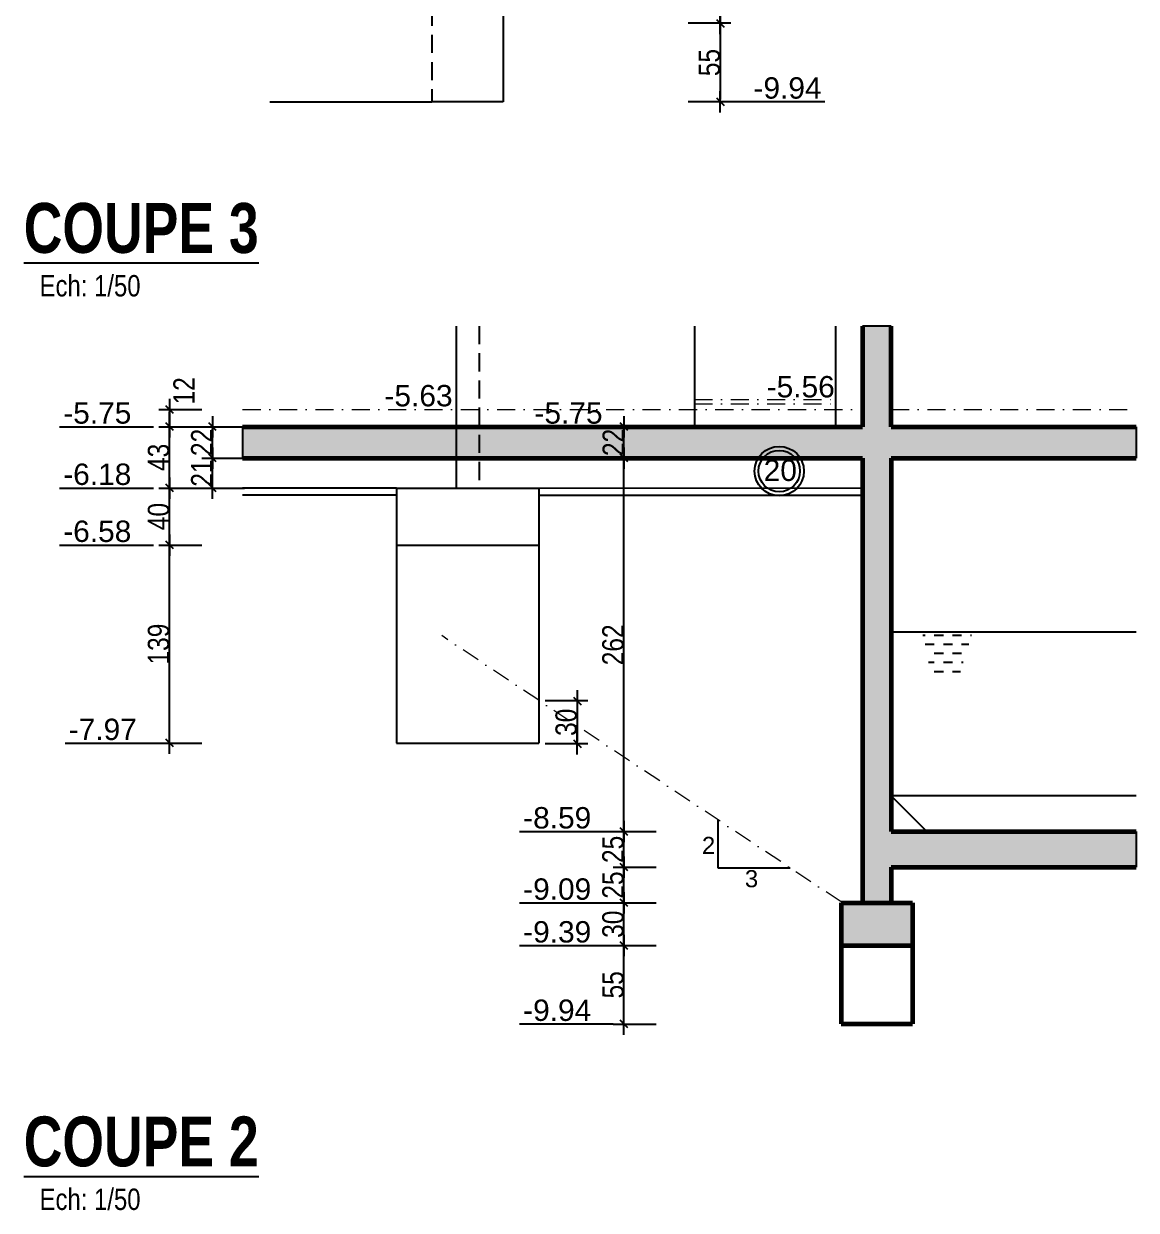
# Model space of a CAD drawing. Header units: centimetres. Extents: x 16433 to 114398, y -50094 to -12305.
# Drawn here: x 32351 to 33131, y -37539 to -36706 of the extents above; entities that cross this region are included whole.
import ezdxf
from ezdxf.enums import TextEntityAlignment as Align

# ---------------------------------------------------------------- set-up
doc = ezdxf.new("R2010")
doc.units = ezdxf.units.CM
doc.header["$LTSCALE"] = 0.5
doc.linetypes.add('CACHEX2', pattern=[19.05, 12.7, -6.35])
doc.linetypes.add('TIRETPTX2', pattern=[50.8, 25.4, -12.7, 0, -12.7])
doc.layers.get('DEFPOINTS').update_dxf_attribs({"linetype": 'CONTINUOUS'})
for name, color, linetype in [('01_cote_gen', 4, 'CONTINUOUS'), ('01_linteaux', 2, 'CONTINUOUS'), ('01_poch_murs', 253, 'CONTINUOUS'), ('01_texte', 230, 'CONTINUOUS'), ('AA_COTES', 2, 'CONTINUOUS')]:
    doc.layers.add(name, color=color, linetype=linetype)
doc.layers.add('01_murs_coup', color=5, linetype='CONTINUOUS', lineweight=60)
doc.layers.add('01_tram_axes', color=2, linetype='TIRETPTX2', lineweight=9)
doc.styles.add('ARIAL', font='arial.ttf')
doc.styles.add('impact', font='impact.ttf')
doc.styles.add('MATTE_TXT', font='arial.ttf')
doc.styles.add('STYLE2', font='ARIALN.TTF')
doc.dimstyles.new('JB50', dxfattribs={"dimscale": 0.1, "dimtxt": 150, "dimasz": 15, "dimexe": 0.1, "dimexo": 0.1, "dimgap": 0.09, "dimtad": 1, "dimdec": 1, "dimdsep": 46, "dimtxsty": 'STYLE2', "dimblk1": 'BOND_G', "dimblk2": 'BOND_D', "dimsah": 1, "dimcen": 1.5, "dimdle": 0.01, "dimse1": 1, "dimse2": 1, "dimclrd": 4, "dimclre": 2, "dimclrt": 6, "dimazin": 2, "dimtfac": 2.333333, "dimtdec": 1, "dimtix": 1, "dimtmove": 2, "dimatfit": 3, "dimldrblk": 'BOND_G', "dimfxl": 1, "dimtolj": 1, "dimtzin": 0, "dimarcsym": 0})

# ---------------------------------------------------------------- blocks, each defined once
blk = doc.blocks.new('BOND_G')
at = {"layer": 'AA_COTES', "color": 0}
for p, q in [((0, -5), (0, 15)), ((5, 0), (-5, 0)), ((1.77, 1.77), (-1.77, -1.77))]:
    blk.add_line(p, q, dxfattribs=at)
blk = doc.blocks.new('BOND_D')
at = {"layer": 'AA_COTES', "color": 0}
for p, q in [((5, 0), (-5, 0)), ((-1.77, -1.77), (1.77, 1.77)), ((0, 5), (0, -15))]:
    blk.add_line(p, q, dxfattribs=at)
blk = doc.blocks.new('*D4016')
at = {"layer": '01_cote_gen', "color": 4, "lineweight": -2, "transparency": 16777216}
blk.add_line((32771.57, -37321.42), (32771.57, -37299.42), dxfattribs=at)
at = {"layer": 'DEFPOINTS', "color": 0}
for p in [(32771.57, -37297.92), (32794.07, -37297.92), (32800.79, -37322.92)]:
    blk.add_point(p, dxfattribs=at)
at = {"layer": '01_cote_gen', "color": 4, "lineweight": -2, "transparency": 16777216, "xscale": 1.5, "yscale": 1.5, "zscale": 1.5}
for name, p, rotation in [('BOND_D', (32771.57, -37297.92), 90), ('BOND_G', (32771.57, -37322.92), 270)]:
    blk.add_blockref(name, p, dxfattribs=dict(at, rotation=rotation))
at = {"layer": '01_cote_gen', "color": 6, "transparency": 16777216, "insert": (32763.91, -37310.42), "char_height": 15, "attachment_point": 5, "rotation": 90, "style": 'STYLE2'}
blk.add_mtext('\\A1;25', dxfattribs=at)
blk = doc.blocks.new('*D4017')
at = {"layer": '01_cote_gen', "color": 4, "lineweight": -2, "transparency": 16777216}
blk.add_line((32771.57, -37296.42), (32771.57, -37274.42), dxfattribs=at)
at = {"layer": 'DEFPOINTS', "color": 0}
for p in [(32771.57, -37272.92), (32785.71, -37272.92), (32785.71, -37297.92)]:
    blk.add_point(p, dxfattribs=at)
at = {"layer": '01_cote_gen', "color": 4, "lineweight": -2, "transparency": 16777216, "xscale": 1.5, "yscale": 1.5, "zscale": 1.5}
for name, p, rotation in [('BOND_D', (32771.57, -37272.92), 90), ('BOND_G', (32771.57, -37297.92), 270)]:
    blk.add_blockref(name, p, dxfattribs=dict(at, rotation=rotation))
at = {"layer": '01_cote_gen', "color": 6, "transparency": 16777216, "insert": (32763.91, -37285.42), "char_height": 15, "attachment_point": 5, "rotation": 90, "style": 'STYLE2'}
blk.add_mtext('\\A1;25', dxfattribs=at)
blk = doc.blocks.new('*D4018')
at = {"layer": '01_cote_gen', "color": 4, "lineweight": -2, "transparency": 16777216}
blk.add_line((32771.57, -37271.42), (32771.57, -37012.42), dxfattribs=at)
at = {"layer": 'DEFPOINTS', "color": 0}
for p in [(32771.57, -37010.92), (32794.07, -37010.92), (32794.07, -37272.92)]:
    blk.add_point(p, dxfattribs=at)
at = {"layer": '01_cote_gen', "color": 4, "lineweight": -2, "transparency": 16777216, "xscale": 1.5, "yscale": 1.5, "zscale": 1.5}
for name, p, rotation in [('BOND_D', (32771.57, -37010.92), 90), ('BOND_G', (32771.57, -37272.92), 270)]:
    blk.add_blockref(name, p, dxfattribs=dict(at, rotation=rotation))
at = {"layer": '01_cote_gen', "color": 6, "transparency": 16777216, "insert": (32763.91, -37141.92), "char_height": 15, "attachment_point": 5, "rotation": 90, "style": 'STYLE2'}
blk.add_mtext('\\A1;262', dxfattribs=at)
blk = doc.blocks.new('*D4019')
at = {"layer": '01_cote_gen', "color": 4, "lineweight": -2, "transparency": 16777216}
blk.add_line((32771.57, -37009.42), (32771.57, -36990.42), dxfattribs=at)
at = {"layer": 'DEFPOINTS', "color": 0}
for p in [(32771.57, -36988.92), (32924.3, -36988.92), (32849.27, -37010.92)]:
    blk.add_point(p, dxfattribs=at)
at = {"layer": '01_cote_gen', "color": 4, "lineweight": -2, "transparency": 16777216, "xscale": 1.5, "yscale": 1.5, "zscale": 1.5}
for name, p, rotation in [('BOND_D', (32771.57, -36988.92), 90), ('BOND_G', (32771.57, -37010.92), 270)]:
    blk.add_blockref(name, p, dxfattribs=dict(at, rotation=rotation))
at = {"layer": '01_cote_gen', "color": 6, "transparency": 16777216, "insert": (32764.03, -36999.92), "char_height": 15, "attachment_point": 5, "rotation": 90, "style": 'STYLE2'}
blk.add_mtext('\\A1;22', dxfattribs=at)
blk = doc.blocks.new('*D4020')
at = {"layer": '01_cote_gen', "color": 4, "lineweight": -2, "transparency": 16777216}
blk.add_line((32771.57, -37406.42), (32771.57, -37354.42), dxfattribs=at)
at = {"layer": 'DEFPOINTS', "color": 0}
for p in [(32771.57, -37352.92), (32794.07, -37352.92), (32794.07, -37407.92)]:
    blk.add_point(p, dxfattribs=at)
at = {"layer": '01_cote_gen', "color": 4, "lineweight": -2, "transparency": 16777216, "xscale": 1.5, "yscale": 1.5, "zscale": 1.5}
for name, p, rotation in [('BOND_D', (32771.57, -37352.92), 90), ('BOND_G', (32771.57, -37407.92), 270)]:
    blk.add_blockref(name, p, dxfattribs=dict(at, rotation=rotation))
at = {"layer": '01_cote_gen', "color": 6, "transparency": 16777216, "insert": (32763.94, -37380.42), "char_height": 15, "attachment_point": 5, "rotation": 90, "style": 'STYLE2'}
blk.add_mtext('\\A1;55', dxfattribs=at)
blk = doc.blocks.new('*D4021')
at = {"layer": '01_cote_gen', "color": 4, "lineweight": -2, "transparency": 16777216}
blk.add_line((32771.57, -37351.42), (32771.57, -37324.42), dxfattribs=at)
at = {"layer": 'DEFPOINTS', "color": 0}
for p in [(32771.57, -37322.92), (32794.07, -37322.92), (32794.07, -37352.92)]:
    blk.add_point(p, dxfattribs=at)
at = {"layer": '01_cote_gen', "color": 4, "lineweight": -2, "transparency": 16777216, "xscale": 1.5, "yscale": 1.5, "zscale": 1.5}
for name, p, rotation in [('BOND_D', (32771.57, -37322.92), 90), ('BOND_G', (32771.57, -37352.92), 270)]:
    blk.add_blockref(name, p, dxfattribs=dict(at, rotation=rotation))
at = {"layer": '01_cote_gen', "color": 6, "transparency": 16777216, "insert": (32763.91, -37337.92), "char_height": 15, "attachment_point": 5, "rotation": 90, "style": 'STYLE2'}
blk.add_mtext('\\A1;30', dxfattribs=at)
blk = doc.blocks.new('*D4022')
at = {"layer": '01_cote_gen', "color": 4, "lineweight": -2, "transparency": 16777216}
blk.add_line((32738.76, -37182.77), (32738.76, -37209.77), dxfattribs=at)
at = {"layer": 'DEFPOINTS', "color": 0}
for p in [(32711.91, -37181.27), (32711.91, -37211.27), (32738.76, -37211.27)]:
    blk.add_point(p, dxfattribs=at)
at = {"layer": '01_cote_gen', "color": 4, "lineweight": -2, "transparency": 16777216, "xscale": 1.5, "yscale": 1.5, "zscale": 1.5}
for name, p, rotation in [('BOND_G', (32738.76, -37181.27), 90), ('BOND_D', (32738.76, -37211.27), 270)]:
    blk.add_blockref(name, p, dxfattribs=dict(at, rotation=rotation))
at = {"layer": '01_cote_gen', "color": 6, "transparency": 16777216, "insert": (32731.09, -37196.27), "char_height": 15, "attachment_point": 5, "rotation": 90, "style": 'STYLE2'}
blk.add_mtext('\\A1;30', dxfattribs=at)
blk = doc.blocks.new('*D4027')
at = {"layer": '01_cote_gen', "color": 4, "lineweight": -2, "transparency": 16777216}
blk.add_line((32482.93, -37030.42), (32482.93, -37012.42), dxfattribs=at)
at = {"layer": 'DEFPOINTS', "color": 0}
for p in [(32482.93, -37010.92), (32533.76, -37010.92), (32533.76, -37031.92)]:
    blk.add_point(p, dxfattribs=at)
at = {"layer": '01_cote_gen', "color": 4, "lineweight": -2, "transparency": 16777216, "xscale": 1.5, "yscale": 1.5, "zscale": 1.5}
for name, p, rotation in [('BOND_D', (32482.93, -37010.92), 90), ('BOND_G', (32482.93, -37031.92), 270)]:
    blk.add_blockref(name, p, dxfattribs=dict(at, rotation=rotation))
at = {"layer": '01_cote_gen', "color": 6, "transparency": 16777216, "insert": (32475.39, -37021.42), "char_height": 15, "attachment_point": 5, "rotation": 90, "style": 'STYLE2'}
blk.add_mtext('\\A1;21', dxfattribs=at)
blk = doc.blocks.new('*D4028')
at = {"layer": '01_cote_gen', "color": 4, "lineweight": -2, "transparency": 16777216}
blk.add_line((32482.93, -37009.42), (32482.93, -36990.42), dxfattribs=at)
at = {"layer": 'DEFPOINTS', "color": 0}
for p in [(32482.93, -36988.92), (32517.9, -36988.92), (32517.9, -37010.92)]:
    blk.add_point(p, dxfattribs=at)
at = {"layer": '01_cote_gen', "color": 4, "lineweight": -2, "transparency": 16777216, "xscale": 1.5, "yscale": 1.5, "zscale": 1.5}
for name, p, rotation in [('BOND_D', (32482.93, -36988.92), 90), ('BOND_G', (32482.93, -37010.92), 270)]:
    blk.add_blockref(name, p, dxfattribs=dict(at, rotation=rotation))
at = {"layer": '01_cote_gen', "color": 6, "transparency": 16777216, "insert": (32475.39, -36999.92), "char_height": 15, "attachment_point": 5, "rotation": 90, "style": 'STYLE2'}
blk.add_mtext('\\A1;22', dxfattribs=at)
blk = doc.blocks.new('*D4029')
at = {"layer": '01_cote_gen', "color": 4, "lineweight": -2, "transparency": 16777216}
blk.add_line((32452.84, -37030.42), (32452.84, -36990.42), dxfattribs=at)
at = {"layer": 'DEFPOINTS', "color": 0}
for p in [(32452.84, -36988.92), (32529.69, -36988.92), (32529.69, -37031.92)]:
    blk.add_point(p, dxfattribs=at)
at = {"layer": '01_cote_gen', "color": 4, "lineweight": -2, "transparency": 16777216, "xscale": 1.5, "yscale": 1.5, "zscale": 1.5}
for name, p, rotation in [('BOND_D', (32452.84, -36988.92), 90), ('BOND_G', (32452.84, -37031.92), 270)]:
    blk.add_blockref(name, p, dxfattribs=dict(at, rotation=rotation))
at = {"layer": '01_cote_gen', "color": 6, "transparency": 16777216, "insert": (32445.17, -37010.42), "char_height": 15, "attachment_point": 5, "rotation": 90, "style": 'STYLE2'}
blk.add_mtext('\\A1;43', dxfattribs=at)
blk = doc.blocks.new('*D4030')
at = {"layer": '01_cote_gen', "color": 4, "lineweight": -2, "transparency": 16777216}
blk.add_line((32452.84, -37070.42), (32452.84, -37033.42), dxfattribs=at)
at = {"layer": 'DEFPOINTS', "color": 0}
for p in [(32452.84, -37031.92), (32611.91, -37031.92), (32611.91, -37071.92)]:
    blk.add_point(p, dxfattribs=at)
at = {"layer": '01_cote_gen', "color": 4, "lineweight": -2, "transparency": 16777216, "xscale": 1.5, "yscale": 1.5, "zscale": 1.5}
for name, p, rotation in [('BOND_D', (32452.84, -37031.92), 90), ('BOND_G', (32452.84, -37071.92), 270)]:
    blk.add_blockref(name, p, dxfattribs=dict(at, rotation=rotation))
at = {"layer": '01_cote_gen', "color": 6, "transparency": 16777216, "insert": (32445.17, -37051.92), "char_height": 15, "attachment_point": 5, "rotation": 90, "style": 'STYLE2'}
blk.add_mtext('\\A1;40', dxfattribs=at)
blk = doc.blocks.new('*D4031')
at = {"layer": '01_cote_gen', "color": 4, "lineweight": -2, "transparency": 16777216}
blk.add_line((32452.84, -37209.37), (32452.84, -37073.42), dxfattribs=at)
at = {"layer": 'DEFPOINTS', "color": 0}
for p in [(32452.84, -37071.92), (32611.91, -37071.92), (32611.91, -37210.87)]:
    blk.add_point(p, dxfattribs=at)
at = {"layer": '01_cote_gen', "color": 4, "lineweight": -2, "transparency": 16777216, "xscale": 1.5, "yscale": 1.5, "zscale": 1.5}
for name, p, rotation in [('BOND_D', (32452.84, -37071.92), 90), ('BOND_G', (32452.84, -37210.87), 270)]:
    blk.add_blockref(name, p, dxfattribs=dict(at, rotation=rotation))
at = {"layer": '01_cote_gen', "color": 6, "transparency": 16777216, "insert": (32445.17, -37141.4), "char_height": 15, "attachment_point": 5, "rotation": 90, "style": 'STYLE2'}
blk.add_mtext('\\A1;139', dxfattribs=at)
blk = doc.blocks.new('*D4032')
at = {"layer": '01_cote_gen', "color": 4, "lineweight": -2, "transparency": 16777216}
blk.add_line((32452.84, -36987.42), (32452.84, -36978.42), dxfattribs=at)
at = {"layer": 'DEFPOINTS', "color": 0}
for p in [(32452.84, -36976.92), (32506.5, -36976.92), (32495.3, -36988.92)]:
    blk.add_point(p, dxfattribs=at)
at = {"layer": '01_cote_gen', "color": 4, "lineweight": -2, "transparency": 16777216, "xscale": 1.5, "yscale": 1.5, "zscale": 1.5}
for name, p, rotation in [('BOND_D', (32452.84, -36976.92), 90), ('BOND_G', (32452.84, -36988.92), 270)]:
    blk.add_blockref(name, p, dxfattribs=dict(at, rotation=rotation))
at = {"layer": '01_cote_gen', "color": 6, "transparency": 16777216, "insert": (32462.95, -36963.76), "char_height": 15, "attachment_point": 5, "rotation": 90, "style": 'STYLE2'}
blk.add_mtext('\\A1;12', dxfattribs=at)
blk = doc.blocks.new('*D3983')
at = {"layer": '01_cote_gen', "color": 4, "lineweight": -2, "transparency": 16777216}
blk.add_line((32839.1, -36677.42), (32839.1, -36704.42), dxfattribs=at)
at = {"layer": 'DEFPOINTS', "color": 0}
for p in [(32846.6, -36675.92), (32839.1, -36705.92), (32846.6, -36705.92)]:
    blk.add_point(p, dxfattribs=at)
at = {"layer": '01_cote_gen', "color": 4, "lineweight": -2, "transparency": 16777216, "xscale": 1.5, "yscale": 1.5, "zscale": 1.5}
for name, p, rotation in [('BOND_G', (32839.1, -36675.92), 90), ('BOND_D', (32839.1, -36705.92), 270)]:
    blk.add_blockref(name, p, dxfattribs=dict(at, rotation=rotation))
at = {"layer": '01_cote_gen', "color": 6, "transparency": 16777216, "insert": (32831.43, -36690.92), "char_height": 15, "attachment_point": 5, "rotation": 90, "style": 'STYLE2'}
blk.add_mtext('\\A1;30', dxfattribs=at)
blk = doc.blocks.new('*D3984')
at = {"layer": '01_cote_gen', "color": 4, "lineweight": -2, "transparency": 16777216}
blk.add_line((32839.1, -36707.42), (32839.1, -36759.42), dxfattribs=at)
at = {"layer": 'DEFPOINTS', "color": 0}
for p in [(32846.6, -36705.92), (32839.1, -36760.92), (32846.6, -36760.92)]:
    blk.add_point(p, dxfattribs=at)
at = {"layer": '01_cote_gen', "color": 4, "lineweight": -2, "transparency": 16777216, "xscale": 1.5, "yscale": 1.5, "zscale": 1.5}
for name, p, rotation in [('BOND_G', (32839.1, -36705.92), 90), ('BOND_D', (32839.1, -36760.92), 270)]:
    blk.add_blockref(name, p, dxfattribs=dict(at, rotation=rotation))
at = {"layer": '01_cote_gen', "color": 6, "transparency": 16777216, "insert": (32831.46, -36733.42), "char_height": 15, "attachment_point": 5, "rotation": 90, "style": 'STYLE2'}
blk.add_mtext('\\A1;55', dxfattribs=at)

msp = doc.modelspace()

# ---------------------------------------------------------------- hatches: boundary and pattern name
at = {"layer": '01_linteaux'}
h = msp.add_hatch(dxfattribs=at)
h.set_pattern_fill('DASH', color=256, scale=2)
h.set_pattern_definition([(0, (-5460.0284, -19869.4724), (6.35, 6.35), [6.35, -6.35])])
h.paths.add_polyline_path([(33015.888, -37132.916), (32980.8, -37132.916), (32986.648, -37161.058), (33007.491, -37161.058)])
at = {"layer": '01_poch_murs', "ltscale": 2}
h = msp.add_hatch(color=256, dxfattribs=at)
h.dxf.hatch_style = 1
h.paths.add_polyline_path([(33130.893, -36988.916), (32958.911, -36988.916), (32958.911, -36918.339), (32938.911, -36918.339), (32938.911, -36988.916), (32669.911, -36988.916), (32669.911, -37010.916), (32938.911, -37010.916), (32938.911, -37322.916), (32958.911, -37322.916), (32958.911, -37297.916), (33130.893, -37297.916), (33130.893, -37272.916), (32958.911, -37272.916), (32958.911, -37010.916), (33130.893, -37010.916)])
h.paths.add_polyline_path([(32973.911, -37322.916), (32923.911, -37322.916), (32923.911, -37352.916), (32973.911, -37352.916)])
h = msp.add_hatch(color=256, dxfattribs=at)
h.dxf.hatch_style = 1
h.paths.add_polyline_path([(32669.911, -36988.916), (32653.911, -36988.916), (32653.911, -37010.916), (32669.911, -37010.916)])
h.paths.add_polyline_path([(32653.911, -36988.916), (32504.083, -36988.916), (32504.083, -37010.916), (32653.911, -37010.916)])

# ---------------------------------------------------------------- linework, layer by layer
at = {"layer": '01_linteaux', "linetype": 'CACHEX2', "ltscale": 2}
for p, q in [((32636.763, -36675.918), (32636.763, -36760.918)), ((32669.911, -36918.339), (32669.911, -37031.916))]:
    msp.add_line(p, q, dxfattribs=at)
at = {"layer": '01_linteaux'}
for p, q in [((32686.763, -36675.918), (32686.763, -36760.918)), ((32523.195, -36760.918), (32636.763, -36760.918)), ((32686.763, -36760.918), (32636.763, -36760.918)), ((32653.911, -36918.339), (32653.911, -37031.916)), ((32820.911, -36918.339), (32820.911, -36988.916)), ((32919.911, -36918.339), (32919.911, -36988.916)), ((32611.911, -37031.916), (32504.083, -37031.916)), ((32611.911, -37031.916), (32711.911, -37031.916)), ((32611.911, -37031.916), (32611.911, -37210.874)), ((32711.911, -37031.916), (32938.911, -37031.838)), ((32711.911, -37031.916), (32711.911, -37210.874)), ((32611.911, -37036.916), (32504.083, -37036.916)), ((32711.912, -37036.916), (32938.912, -37036.838)), ((32611.911, -37071.916), (32711.911, -37071.916)), ((32958.911, -37132.916), (33130.893, -37132.916)), ((33007.491, -37161.058), (33007.491, -37161.058)), ((32611.911, -37210.874), (32711.911, -37210.874)), ((32958.911, -37247.916), (32983.911, -37272.916)), ((33130.893, -37247.916), (32958.911, -37247.916))]:
    msp.add_line(p, q, dxfattribs=at)
at = {"layer": '01_murs_coup'}
for p, q in [((32938.911, -36918.339), (32938.911, -36988.916)), ((32958.911, -36988.916), (32958.911, -36918.339)), ((32504.083, -36988.916), (32938.911, -36988.916)), ((32958.911, -36988.916), (33130.893, -36988.916)), ((32504.083, -37010.916), (32938.911, -37010.916)), ((32938.911, -37010.916), (32938.911, -37322.916)), ((32958.911, -37010.916), (33130.893, -37010.916)), ((32958.911, -37010.916), (32958.911, -37272.916)), ((32958.911, -37272.916), (33130.893, -37272.916)), ((32958.911, -37297.916), (33130.893, -37297.916)), ((32958.911, -37297.916), (32958.911, -37322.916)), ((32923.911, -37322.916), (32973.911, -37322.916)), ((32923.911, -37322.916), (32923.911, -37407.916)), ((32973.911, -37322.916), (32973.911, -37407.916)), ((32923.911, -37352.916), (32973.911, -37352.916)), ((32923.911, -37407.916), (32973.911, -37407.916))]:
    msp.add_line(p, q, dxfattribs=at)
at = {"layer": '01_poch_murs', "ltscale": 2}
for p, q in [((32958.911, -36918.339), (32938.911, -36918.339)), ((32504.083, -36988.916), (32504.083, -37010.916)), ((33130.893, -36988.916), (33130.893, -37010.916)), ((33130.893, -37272.916), (33130.893, -37297.916))]:
    msp.add_line(p, q, dxfattribs=at)
at = {"layer": '01_texte'}
for p, q in [((32912.371, -36760.918), (32846.6, -36760.918)), ((32375.695, -36988.916), (32441.466, -36988.916)), ((32375.695, -37031.916), (32441.466, -37031.916)), ((32375.695, -37071.916), (32441.466, -37071.916)), ((32379.566, -37210.874), (32445.336, -37210.874)), ((32837.295, -37264.53), (32837.295, -37298.369)), ((32698.303, -37272.916), (32764.074, -37272.916)), ((32837.295, -37298.369), (32888.053, -37298.369)), ((32698.303, -37322.916), (32764.074, -37322.916)), ((32698.303, -37352.916), (32764.074, -37352.916)), ((32698.303, -37407.916), (32764.074, -37407.916))]:
    msp.add_line(p, q, dxfattribs=at)
for radius in [17.309, 14.533]:
    msp.add_circle((32880.466, -37020.026), radius, dxfattribs=at)
at = {"layer": '01_tram_axes'}
for p, q in [((32820.911, -36969.916), (32919.911, -36969.916)), ((32820.911, -36972.916), (32919.911, -36972.916)), ((32504.083, -36976.916), (32938.911, -36976.916)), ((32958.911, -36976.916), (33130.893, -36976.916)), ((32923.911, -37322.274), (32643.724, -37135.483))]:
    msp.add_line(p, q, dxfattribs=at)

# ---------------------------------------------------------------- texts
at = {"layer": '01_texte', "style": 'ARIAL'}
for s, height, p in [('-9.94', 15, (32862.412, -36758.758)), ('-5.56', 15, (32871.661, -36968.335)), ('-5.63', 15, (32603.574, -36974.618)), ('-5.75', 15, (32378.239, -36986.757)), ('-5.75', 15, (32708.788, -36986.757)), ('-6.18', 15, (32378.239, -37029.757)), ('20', 15, (32869.549, -37026.984)), ('-6.58', 15, (32378.239, -37069.757)), ('-7.97', 15, (32382.109, -37208.714)), ('-8.59', 15, (32700.847, -37270.757)), ('2', 12, (32826.231, -37288.627)), ('-9.09', 15, (32700.847, -37320.757)), ('3', 12, (32856.378, -37311.972)), ('-9.39', 15, (32700.847, -37350.757)), ('-9.94', 15, (32700.847, -37405.757))]:
    msp.add_text(s, height=height, dxfattribs=at).set_placement(p)
at = {"layer": '01_texte', "style": 'impact'}
for s, p in [('%%UCOUPE 3', (32432.935, -36877.457)), ('%%UCOUPE 2', (32432.935, -37518.317))]:
    msp.add_text(s, height=35, dxfattribs=at).set_placement(p, align=Align.BOTTOM_CENTER)
at = {"layer": '01_texte', "style": 'MATTE_TXT', "width": 0.8}
for p in [(32397.057, -36902.018), (32397.057, -37542.878)]:
    msp.add_text('Ech: 1/50', height=15, dxfattribs=at).set_placement(p, align=Align.BOTTOM_CENTER)

# ---------------------------------------------------------------- dimensions: what is measured, and where the dimension line sits
at = {"layer": '01_cote_gen'}
for base, p1, p2, picture, middle in [((32839.1, -36705.918), (32846.6, -36675.918), (32846.6, -36705.918), '*D3983', (32831.433, -36690.918)), ((32839.1, -36760.918), (32846.6, -36705.918), (32846.6, -36760.918), '*D3984', (32831.463, -36733.418)), ((32452.836, -36988.916), (32529.691, -37031.916), (32529.691, -36988.916), '*D4029', (32445.169, -37010.416)), ((32482.927, -36988.916), (32517.898, -37010.916), (32517.898, -36988.916), '*D4028', (32475.388, -36999.916)), ((32771.574, -36988.916), (32849.268, -37010.916), (32924.302, -36988.916), '*D4019', (32764.034, -36999.916)), ((32482.927, -37010.916), (32533.757, -37031.916), (32533.757, -37010.916), '*D4027', (32475.388, -37021.416)), ((32771.574, -37010.916), (32794.074, -37272.916), (32794.074, -37010.916), '*D4018', (32763.906, -37141.916)), ((32452.836, -37031.916), (32611.911, -37071.916), (32611.911, -37031.916), '*D4030', (32445.169, -37051.916)), ((32452.836, -37071.916), (32611.911, -37210.874), (32611.911, -37071.916), '*D4031', (32445.169, -37141.395)), ((32738.758, -37211.274), (32711.911, -37181.274), (32711.911, -37211.274), '*D4022', (32731.09, -37196.274)), ((32771.574, -37272.916), (32785.708, -37297.916), (32785.708, -37272.916), '*D4017', (32763.906, -37285.416)), ((32771.574, -37297.916), (32800.789, -37322.916), (32794.074, -37297.916), '*D4016', (32763.906, -37310.416)), ((32771.574, -37322.916), (32794.074, -37352.916), (32794.074, -37322.916), '*D4021', (32763.906, -37337.916)), ((32771.574, -37352.916), (32794.074, -37407.916), (32794.074, -37352.916), '*D4020', (32763.937, -37380.416))]:
    dim = msp.add_linear_dim(base=base, p1=p1, p2=p2, angle=90, dimstyle='JB50', dxfattribs=at)
    dim.commit()
    dim.dimension.update_dxf_attribs({"geometry": picture, "text_midpoint": middle})
dim = msp.add_linear_dim(base=(32452.836, -36976.916), p1=(32495.303, -36988.916), p2=(32506.502, -36976.916), angle=90, dimstyle='JB50', dxfattribs=at)
dim.commit()
dim.dimension.update_dxf_attribs({"geometry": '*D4032', "text_midpoint": (32462.95, -36963.756), "dimtype": 160})

doc.saveas('drawing.dxf')
